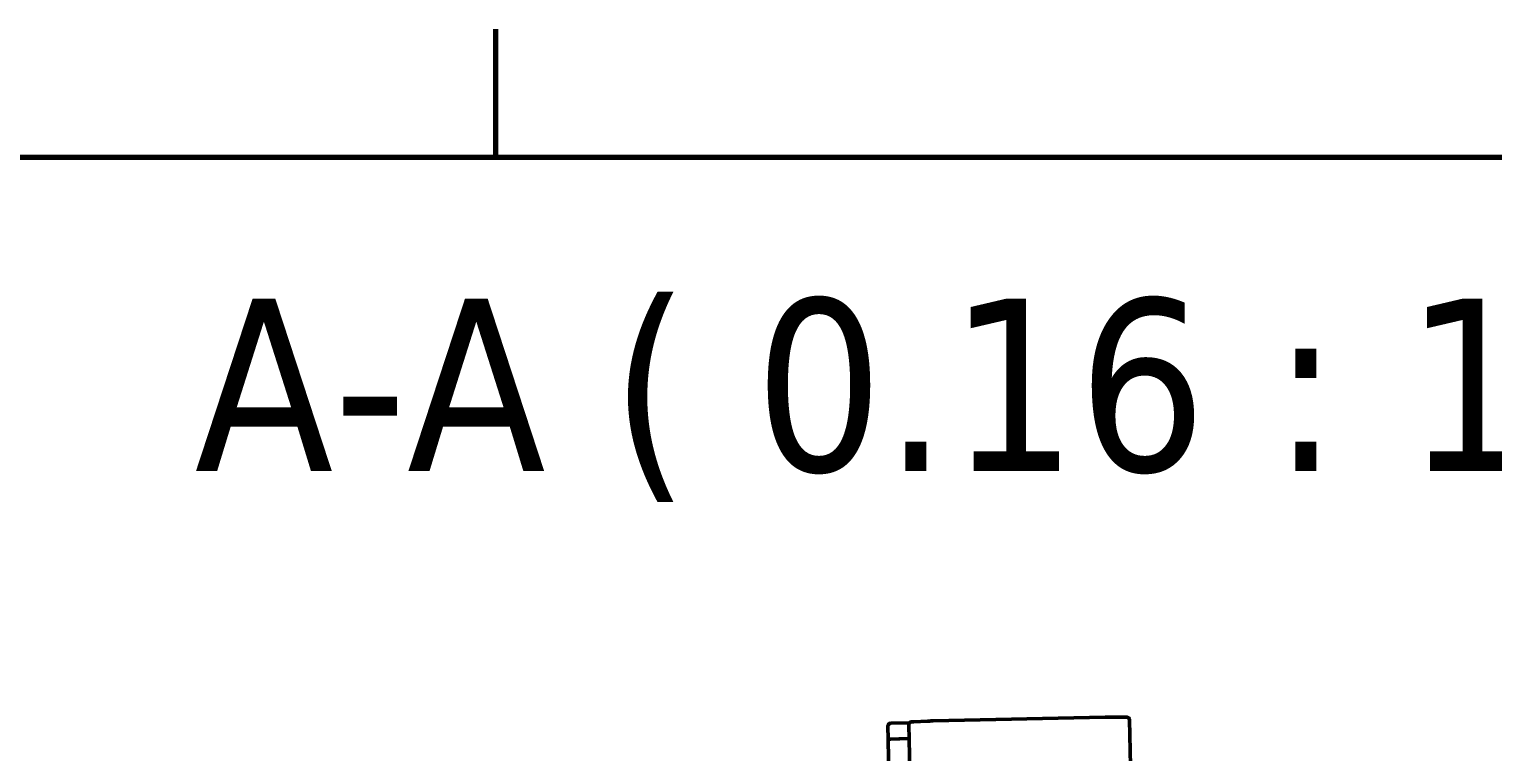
# Model space of a CAD drawing. Header units: millimetres. Extents: x 0 to 2625, y 0 to 1856.
# Drawn here: x 1661.1 to 1939.8, y 1680.5 to 1818.1 of the extents above; entities that cross this region are included whole.
import ezdxf

# ---------------------------------------------------------------- set-up
doc = ezdxf.new("R2010")
doc.units = ezdxf.units.MM
doc.header["$LTSCALE"] = 6.25
for name, color, linetype, lineweight in [('Border (ISO)', 7, 'Continuous', 70), ('Symbol (ISO)', 7, 'Continuous', 25), ('Visible (ISO)', 7, 'Continuous', 50)]:
    doc.layers.add(name, color=color, linetype=linetype, lineweight=lineweight)
doc.styles.add('Label Text (ISO)', font='tahoma.ttf')

# ---------------------------------------------------------------- blocks, each defined once
blk = doc.blocks.new('Borders Default Border')
at = {"layer": 'Border (ISO)'}
blk.add_line((280, 287), (280, 290.9), dxfattribs=at)
at = {"layer": 'Border (ISO)', "flags": 128}
blk.add_lwpolyline([(10, 10), (10, 287), (410, 287), (410, 10), (10, 10)], dxfattribs=at)

msp = doc.modelspace()

# ---------------------------------------------------------------- linework, layer by layer
at = {"layer": 'Visible (ISO)'}
for p, q in [((1829.57, 1686.25), (1832.19, 1686.36)), ((1833.26, 1686.4), (1866, 1687.1)), ((1867.07, 1687.11), (1869.7, 1687.11)), ((1870.64, 1686.61), (1870.83, 1677.86)), ((1824.71, 1682.93), (1824.65, 1685.43)), ((1828.75, 1686.02), (1825.14, 1685.94)), ((1828.84, 1676.96), (1828.65, 1685.71)), ((1828.71, 1683.02), (1824.71, 1682.93)), ((1824.71, 1682.93), (1824.72, 1682.44)), ((1824.84, 1676.95), (1824.72, 1682.44)), ((1825.21, 1682.95), (1828.71, 1683.03))]:
    msp.add_line(p, q, dxfattribs=at)
msp.add_arc((1825.15, 1685.44), 0.5, 91.2287, 181.2287, dxfattribs=at)
msp.add_ellipse((1825.21, 1682.94), major_axis=(-0.5, -0.011), ratio=0.021443, start_param=4.712389, end_param=6.272463, dxfattribs=at)
for points, knots in [([(1828.65, 1685.71), (1828.65, 1685.76), (1828.65, 1685.81), (1828.68, 1685.91), (1828.71, 1685.96), (1828.77, 1686.05), (1828.8, 1686.09), (1828.87, 1686.13), (1828.89, 1686.15), (1828.93, 1686.17), (1828.95, 1686.18), (1828.98, 1686.19), (1828.99, 1686.2), (1829.02, 1686.2), (1829.04, 1686.21), (1829.07, 1686.21), (1829.08, 1686.22), (1829.11, 1686.22), (1829.12, 1686.22), (1829.19, 1686.23), (1829.25, 1686.23), (1829.39, 1686.24), (1829.47, 1686.25), (1829.57, 1686.25)], [0, 0, 0, 0, 0.0151066, 0.0151066, 0.0311533, 0.0311533, 0.0471474, 0.0471474, 0.0548307, 0.0548307, 0.0616068, 0.0616068, 0.0665707, 0.0665707, 0.0740027, 0.0740027, 0.0814813, 0.0814813, 0.095633, 0.095633, 0.1381688, 0.1381688, 0.177806, 0.177806, 0.177806, 0.177806]), ([(1832.19, 1686.36), (1832.31, 1686.37), (1832.45, 1686.37), (1832.75, 1686.38), (1832.92, 1686.39), (1833.14, 1686.39), (1833.2, 1686.39), (1833.26, 1686.4)], [0, 0, 0, 0, 0.05065, 0.05065, 0.0997386, 0.0997386, 0.118299, 0.118299, 0.118299, 0.118299]), ([(1866, 1687.1), (1866.16, 1687.1), (1866.33, 1687.1), (1866.64, 1687.11), (1866.78, 1687.11), (1866.97, 1687.11), (1867.02, 1687.11), (1867.07, 1687.11)], [0, 0, 0, 0, 0.0493412, 0.0493412, 0.0978259, 0.0978259, 0.1183178, 0.1183178, 0.1183178, 0.1183178]), ([(1869.7, 1687.11), (1869.82, 1687.11), (1869.92, 1687.11), (1870.04, 1687.11), (1870.07, 1687.11), (1870.13, 1687.1), (1870.15, 1687.1), (1870.19, 1687.1), (1870.21, 1687.1), (1870.25, 1687.09), (1870.26, 1687.08), (1870.3, 1687.07), (1870.32, 1687.06), (1870.37, 1687.04), (1870.39, 1687.03), (1870.45, 1686.99), (1870.48, 1686.96), (1870.54, 1686.89), (1870.57, 1686.85), (1870.62, 1686.76), (1870.63, 1686.7), (1870.64, 1686.64), (1870.64, 1686.62), (1870.64, 1686.61)], [0, 0, 0, 0, 0.0506319, 0.0506319, 0.076371, 0.076371, 0.0940151, 0.0940151, 0.107357, 0.107357, 0.1137327, 0.1137327, 0.1207126, 0.1207126, 0.1294178, 0.1294178, 0.1421605, 0.1421605, 0.1575703, 0.1575703, 0.1735465, 0.1735465, 0.1777409, 0.1777409, 0.1777409, 0.1777409])]:
    msp.add_open_spline(points, degree=3, knots=knots, dxfattribs=at)

# ---------------------------------------------------------------- block references
at = {"xscale": 6.25, "yscale": 6.25, "zscale": 6.25}
msp.add_blockref('Borders Default Border', (0, 0), dxfattribs=at)

# ---------------------------------------------------------------- texts
at = {"layer": 'Symbol (ISO)', "insert": (1692.57, 1728.06), "char_height": 32.8125, "attachment_point": 7, "style": 'Label Text (ISO)'}
msp.add_mtext('A-A ( 0.16 : 1 )', dxfattribs=at)

doc.saveas('drawing.dxf')
